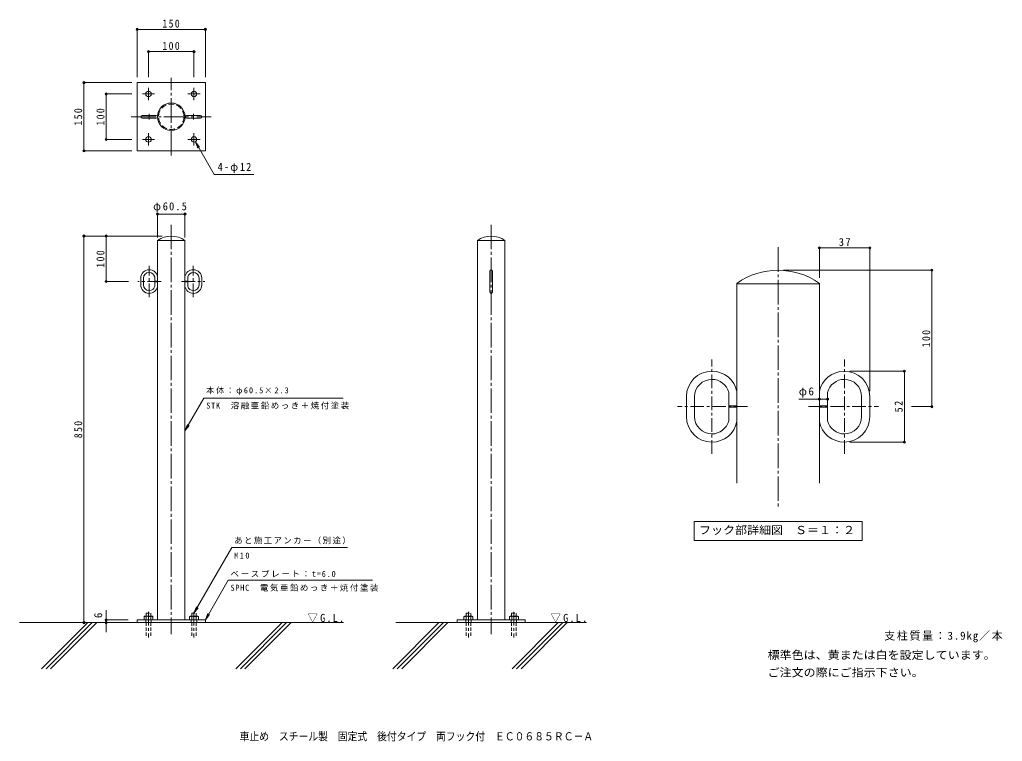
# Model space of a CAD drawing. Units: millimetres at full size, sheet at 1:6, with parts at other scales. Extents: x -1037 to 1124, y -817 to 770.
import ezdxf
from ezdxf.enums import TextEntityAlignment as Align

# ---------------------------------------------------------------- set-up
doc = ezdxf.new("R2010")
doc.units = ezdxf.units.MM
doc.header["$LTSCALE"] = 6
doc.header["$PDMODE"] = 32
doc.header["$PDSIZE"] = 4.8
for name, pattern in [('CHAIN1', [8, 5, -1, 1, -1]), ('CHAIN2', [12, 9, -1, 1, -1]), ('DASHED1', [1.8, 1.2, -0.6]), ('DASHED2', [3, 2, -1])]:
    doc.linetypes.add(name, pattern=pattern)
for name, color, linetype, lineweight in [('A-0_通り芯', 7, 'CHAIN2', 9), ('A-2_仕上', 3, 'Continuous', 9), ('A-4_文字', 7, 'Continuous', 9), ('A-5_建具', 7, 'Continuous', 9), ('A-6_間仕切', 6, 'Continuous', 5), ('A-A_インテリア', 7, 'CHAIN1', 9), ('A-B_衛生陶器', 2, 'DASHED1', 9), ('D-0_通り芯', 7, 'CHAIN2', 9), ('D-2_仕上', 3, 'Continuous', 9), ('D-4_文字', 7, 'Continuous', 9), ('D-5_建具', 7, 'Continuous', 9), ('D-A_インテリア', 7, 'CHAIN1', 9)]:
    doc.layers.add(name, color=color, linetype=linetype, lineweight=lineweight)
doc.layers.add('F-5_F-5ﾚｲﾔ', color=2, linetype='Continuous')
doc.styles.add('ＭＳ ゴシック', font='')
doc.styles.get('ＭＳ ゴシック').set_extended_font_data('MS Gothic')

msp = doc.modelspace()

# ---------------------------------------------------------------- linework, layer by layer
at = {"layer": 'A-0_通り芯'}
for p, q in [((-703.805, 471.165), (-703.805, 642.124)), ((-791.778, 556.6), (-615.749, 556.6)), ((-703.805, 319.186), (-703.805, -580.983)), ((0, 319.186), (0, -580.983))]:
    msp.add_line(p, q, dxfattribs=at)
at = {"layer": 'A-2_仕上'}
for p, q in [((-778.805, 631.6), (-778.805, 481.6)), ((-737.055, 559.6), (-768.055, 559.6)), ((-768.055, 553.6), (-737.055, 553.6)), ((-639.555, 559.6), (-670.555, 559.6)), ((-670.555, 553.6), (-639.555, 553.6)), ((-778.805, 481.6), (-628.805, 481.6)), ((-734.055, 284.544), (-734.055, -549.815)), ((-673.555, 284.185), (-734.055, 284.185)), ((-673.555, 284.544), (-673.555, -549.815)), ((-30.25, -549.815), (-30.25, 284.544)), ((30.25, 284.185), (-30.25, 284.185)), ((30.25, -549.815), (30.25, 284.544)), ((-3, 171.186), (-3, 217.186)), ((3, 171.186), (3, 217.186)), ((-771.055, 201.503), (-771.055, 194.186)), ((-765.055, 201.503), (-765.055, 194.186)), ((-740.055, 194.686), (-740.055, 204.528)), ((-734.055, 194.686), (-740.055, 194.686)), ((-673.555, 194.686), (-667.555, 194.686)), ((-667.555, 194.686), (-667.555, 204.528)), ((-642.555, 201.503), (-642.555, 194.186)), ((-636.555, 201.503), (-636.555, 194.186)), ((-771.055, 186.869), (-771.055, 194.186)), ((-765.055, 186.869), (-765.055, 194.186)), ((-752.372, 174.186), (-752.372, 174.196)), ((-740.055, 193.686), (-740.055, 183.844)), ((-734.055, 193.686), (-740.055, 193.686)), ((-673.555, 193.686), (-667.555, 193.686)), ((-667.555, 193.686), (-667.555, 183.844)), ((-655.238, 174.186), (-655.238, 174.196)), ((-642.555, 186.869), (-642.555, 194.186)), ((-636.555, 186.869), (-636.555, 194.186)), ((-778.805, -549.815), (-628.805, -549.815)), ((-778.805, -549.815), (-778.805, -555.815)), ((-778.805, -555.815), (-628.805, -555.815)), ((-628.805, -549.815), (-628.805, -555.815)), ((-75, -549.815), (75, -549.815)), ((-75, -549.815), (-75, -555.815)), ((-75, -555.815), (75, -555.815)), ((75, -549.815), (75, -555.815))]:
    msp.add_line(p, q, dxfattribs=at)
at = {"layer": 'A-2_仕上', "linetype": 'DASHED1'}
for p, q in [((-759.809, -549.815), (-759.809, -555.815)), ((-747.809, -549.815), (-747.809, -555.815)), ((-659.809, -549.815), (-659.809, -555.815)), ((-647.809, -549.815), (-647.809, -555.815)), ((-56.004, -549.815), (-56.004, -555.815)), ((-44.004, -549.815), (-44.004, -555.815)), ((43.996, -549.815), (43.996, -555.815)), ((55.996, -549.815), (55.996, -555.815))]:
    msp.add_line(p, q, dxfattribs=at)
at = {"layer": 'A-2_仕上'}
msp.add_lwpolyline([(-778.805, 631.6), (-628.805, 631.6), (-628.805, 481.6)], dxfattribs=at)
for centre, radius in [((-753.805, 606.6), 6), ((-653.805, 606.6), 6), ((-703.805, 556.6), 30.25), ((-753.805, 506.6), 6), ((-653.805, 506.6), 6)]:
    msp.add_circle(centre, radius, dxfattribs=at)
at = {"layer": 'A-2_仕上', "linetype": 'DASHED2'}
msp.add_circle((-703.805, 556.6), 27.95, dxfattribs=at)
at = {"layer": 'A-2_仕上'}
for centre, radius, start, end in [((-768.055, 556.6), 3, 90, 270), ((-737.055, 556.6), 3, 270, 90), ((-670.555, 556.6), 3, 90, 270), ((-639.555, 556.6), 3, 270, 90), ((-703.805, 241.907), 52.278, 54.64534, 125.35466), ((0, 241.907), 52.278, 54.64534, 125.35466), ((-752.372, 201.503), 18.683, 90, 180), ((-752.372, 201.503), 18.683, 11.35969, 90), ((-655.238, 201.503), 18.683, 90, 168.64031), ((-655.238, 201.503), 18.683, 0, 90), ((0, 217.186), 3, 90, 180), ((0, 217.186), 3, 0, 90), ((-752.372, 201.503), 12.683, 90, 180), ((-752.372, 201.503), 12.683, 13.79803, 90), ((-655.238, 201.503), 12.683, 90, 166.20197), ((-655.238, 201.503), 12.683, 0, 90), ((-752.372, 186.869), 18.683, 180, 270), ((-752.372, 186.869), 12.683, 180, 270), ((-752.372, 186.869), 12.683, 270, 346.20197), ((-752.372, 186.869), 18.683, 270, 348.64031), ((-655.238, 186.869), 18.683, 191.35969, 270), ((-655.238, 186.869), 12.683, 193.79803, 270), ((-655.238, 186.869), 12.683, 270, 0), ((-655.238, 186.869), 18.683, 270, 0), ((0, 171.186), 3, 180, 270), ((0, 171.186), 3, 270, 0)]:
    msp.add_arc(centre, radius, start, end, dxfattribs=at)
at = {"layer": 'A-4_文字'}
for p, q in [((-778.805, 750.521), (-778.805, 643.6)), ((-778.805, 748.721), (-628.805, 748.721)), ((-628.805, 750.521), (-628.805, 643.6)), ((-753.805, 701.556), (-753.805, 643.6)), ((-753.805, 699.756), (-653.805, 699.756)), ((-653.805, 701.556), (-653.805, 643.6)), ((-897.726, 631.6), (-790.805, 631.6)), ((-895.926, 481.6), (-895.926, 631.6)), ((-848.761, 606.6), (-790.805, 606.6)), ((-846.961, 506.6), (-846.961, 606.6)), ((-848.761, 506.6), (-790.805, 506.6)), ((-897.726, 481.6), (-790.805, 481.6)), ((-734.055, 345.483), (-734.055, 290.827)), ((-734.055, 342.483), (-673.555, 342.483)), ((-673.555, 345.483), (-673.555, 290.827)), ((-898.926, 294.186), (-723.805, 294.186)), ((-895.926, 294.186), (-895.926, -555.815)), ((-846.961, 294.186), (-846.961, 194.186)), ((-849.961, 194.186), (-797.497, 194.186)), ((-846.961, -549.815), (-846.961, -528.666)), ((-849.961, -549.815), (-798.805, -549.815)), ((-846.961, -555.815), (-846.961, -549.815)), ((-846.961, -576.963), (-846.961, -555.815))]:
    msp.add_line(p, q, dxfattribs=at)
for p in [(-778.805, 748.721), (-628.805, 748.721), (-753.805, 699.756), (-653.805, 699.756), (-895.926, 631.6), (-846.961, 606.6), (-846.961, 506.6), (-895.926, 481.6), (-734.055, 342.483), (-673.555, 342.483), (-895.926, 294.186), (-846.961, 294.186), (-846.961, 194.186), (-895.926, -555.815), (-846.961, -549.815), (-846.961, -555.815)]:
    msp.add_point(p, dxfattribs=at)
at = {"layer": 'A-5_建具'}
for p, q in [((-650.805, 501.404), (-641.674, 489.504)), ((-609.129, 429.22), (-522.237, 429.22)), ((-631.879, -61.938), (-325.32, -61.938)), ((-673.555, -134.123), (-664.424, -122.222)), ((-570.357, -390.272), (-653.809, -534.815)), ((-570.357, -390.272), (-316.297, -390.272)), ((-578.418, -462.543), (-628.805, -549.815)), ((-578.418, -462.543), (-261.359, -462.543)), ((-653.809, -534.815), (-648.068, -520.957)), ((-653.809, -534.815), (-644.677, -522.914)), ((-628.805, -549.815), (-623.065, -535.957)), ((-628.805, -549.815), (-619.674, -537.914))]:
    msp.add_line(p, q, dxfattribs=at)
for points in [[(-609.129, 429.22), (-650.805, 501.404), (-645.065, 487.546)], [(-631.879, -61.938), (-673.555, -134.123), (-667.815, -120.265)]]:
    msp.add_lwpolyline(points, dxfattribs=at)
at = {"layer": 'A-6_間仕切'}
for p, q in [((-324.619, -555.815), (-1037.264, -555.815)), ((-887.471, -555.815), (-988.945, -657.289)), ((-877.571, -555.815), (-979.046, -657.289)), ((-867.672, -555.815), (-969.146, -657.289)), ((-459.946, -555.815), (-561.42, -657.289)), ((-450.046, -555.815), (-551.521, -657.289)), ((-440.147, -555.815), (-541.621, -657.289)), ((-114.899, -555.815), (-216.374, -657.289)), ((210, -555.815), (-210, -555.815)), ((-105, -555.815), (-206.475, -657.289)), ((-95.101, -555.815), (-196.575, -657.289)), ((147.495, -555.815), (46.021, -657.289)), ((157.395, -555.815), (55.92, -657.289)), ((167.294, -555.815), (65.82, -657.289))]:
    msp.add_line(p, q, dxfattribs=at)
at = {"layer": 'A-A_インテリア'}
for p, q in [((-767.305, 606.6), (-740.305, 606.6)), ((-753.805, 620.1), (-753.805, 593.1)), ((-667.305, 606.6), (-640.305, 606.6)), ((-653.805, 620.1), (-653.805, 593.1)), ((-752.555, 550.6), (-752.555, 562.6)), ((-655.055, 550.6), (-655.055, 562.6)), ((-753.805, 520.1), (-753.805, 493.1)), ((-653.805, 520.1), (-653.805, 493.1)), ((-767.305, 506.6), (-740.305, 506.6)), ((-667.305, 506.6), (-640.305, 506.6)), ((-752.372, 159.666), (-752.372, 228.706)), ((-655.238, 159.666), (-655.238, 228.706)), ((-726.184, 194.186), (-777.497, 194.186)), ((-681.426, 194.186), (-630.112, 194.186)), ((-753.809, -532.003), (-753.809, -588.255)), ((-653.809, -532.003), (-653.809, -588.255)), ((-50.004, -532.003), (-50.004, -588.255)), ((49.996, -532.003), (49.996, -588.255))]:
    msp.add_line(p, q, dxfattribs=at)
at = {"layer": 'A-B_衛生陶器'}
for p, q in [((-758.809, -534.815), (-758.809, -541.815)), ((-758.809, -534.815), (-748.809, -534.815)), ((-748.809, -534.815), (-748.809, -541.815)), ((-658.809, -534.815), (-658.809, -541.815)), ((-658.809, -534.815), (-648.809, -534.815)), ((-648.809, -534.815), (-648.809, -541.815)), ((-55.004, -534.815), (-55.004, -541.815)), ((-55.004, -534.815), (-45.004, -534.815)), ((-45.004, -534.815), (-45.004, -541.815)), ((44.996, -534.815), (44.996, -541.815)), ((44.996, -534.815), (54.996, -534.815)), ((54.996, -534.815), (54.996, -541.815)), ((-763.624, -542.574), (-762.309, -541.815)), ((-763.624, -542.574), (-763.624, -549.815)), ((-745.309, -541.815), (-762.309, -541.815)), ((-758.809, -555.815), (-758.809, -584.815)), ((-758.716, -542.574), (-758.716, -549.815)), ((-748.901, -542.574), (-748.901, -549.815)), ((-748.809, -555.815), (-748.809, -584.815)), ((-663.624, -542.574), (-662.309, -541.815)), ((-663.624, -542.574), (-663.624, -549.815)), ((-645.309, -541.815), (-662.309, -541.815)), ((-658.809, -555.815), (-658.809, -584.815)), ((-658.716, -542.574), (-658.716, -549.815)), ((-648.901, -542.574), (-648.901, -549.815)), ((-648.809, -555.815), (-648.809, -584.815)), ((-59.819, -542.574), (-58.504, -541.815)), ((-59.819, -542.574), (-59.819, -549.815)), ((-41.504, -541.815), (-58.504, -541.815)), ((-55.004, -555.815), (-55.004, -584.815)), ((-54.911, -542.574), (-54.911, -549.815)), ((-45.096, -542.574), (-45.096, -549.815)), ((-45.004, -555.815), (-45.004, -584.815)), ((40.181, -542.574), (41.496, -541.815)), ((40.181, -542.574), (40.181, -549.815)), ((58.496, -541.815), (41.496, -541.815)), ((44.996, -555.815), (44.996, -584.815)), ((45.089, -542.574), (45.089, -549.815)), ((54.904, -542.574), (54.904, -549.815)), ((54.996, -555.815), (54.996, -584.815))]:
    msp.add_line(p, q, dxfattribs=at)
for points in [[(-745.309, -541.815), (-743.994, -542.574), (-743.994, -549.815), (-763.624, -549.815)], [(-645.309, -541.815), (-643.994, -542.574), (-643.994, -549.815), (-663.624, -549.815)], [(-41.504, -541.815), (-40.189, -542.574), (-40.189, -549.815), (-59.819, -549.815)], [(58.496, -541.815), (59.811, -542.574), (59.811, -549.815), (40.181, -549.815)]]:
    msp.add_lwpolyline(points, dxfattribs=at)
for centre, radius, start, end in [((-760.727, -547.591), 5.793, 94.38438, 120), ((-761.323, -546.654), 4.842, 57.42749, 88.18784), ((-753.809, -558.055), 16.241, 72.41188, 107.5881), ((-746.294, -546.654), 4.842, 91.81215, 122.57249), ((-746.89, -547.591), 5.793, 59.99998, 85.6156), ((-660.727, -547.591), 5.793, 94.38438, 120), ((-661.323, -546.654), 4.842, 57.42749, 88.18784), ((-653.809, -558.055), 16.241, 72.41188, 107.5881), ((-646.294, -546.654), 4.842, 91.81215, 122.57249), ((-646.89, -547.591), 5.793, 59.99998, 85.6156), ((-56.922, -547.591), 5.793, 94.38438, 120), ((-57.518, -546.654), 4.842, 57.42749, 88.18784), ((-50.004, -558.055), 16.241, 72.41188, 107.5881), ((-42.489, -546.654), 4.842, 91.81215, 122.57249), ((-43.085, -547.591), 5.793, 59.99998, 85.6156), ((43.078, -547.591), 5.793, 94.38438, 120), ((42.482, -546.654), 4.842, 57.42749, 88.18784), ((49.996, -558.055), 16.241, 72.41188, 107.5881), ((57.511, -546.654), 4.842, 91.81215, 122.57249), ((56.915, -547.591), 5.793, 59.99998, 85.6156)]:
    msp.add_arc(centre, radius, start, end, dxfattribs=at)
at = {"layer": 'D-0_通り芯'}
msp.add_line((631.223, 269.866), (631.223, -302.764), dxfattribs=at)
at = {"layer": 'D-2_仕上'}
for p, q in [((540.473, 190.233), (540.473, -248.843)), ((721.973, 189.155), (540.473, 189.155)), ((721.973, 190.233), (721.973, -248.843)), ((429.473, -58.892), (429.473, -80.843)), ((447.473, -58.892), (447.473, -80.843)), ((522.473, -79.343), (522.473, -49.817)), ((739.973, -79.343), (739.973, -49.817)), ((814.973, -58.892), (814.973, -80.843)), ((832.973, -58.892), (832.973, -80.843)), ((429.473, -102.794), (429.473, -80.843)), ((447.473, -102.794), (447.473, -80.843)), ((540.473, -79.343), (522.473, -79.343)), ((522.473, -82.343), (522.473, -111.869)), ((540.473, -82.343), (522.473, -82.343)), ((721.973, -79.343), (739.973, -79.343)), ((721.973, -82.343), (739.973, -82.343)), ((739.973, -82.343), (739.973, -111.869)), ((814.973, -102.794), (814.973, -80.843)), ((832.973, -102.794), (832.973, -80.843)), ((485.522, -140.843), (485.522, -140.813)), ((776.924, -140.843), (776.924, -140.813))]:
    msp.add_line(p, q, dxfattribs=at)
for centre, radius, start, end in [((631.223, 62.321), 156.834, 54.64534, 125.35466), ((485.522, -58.892), 56.049, 90, 180), ((485.522, -58.892), 38.049, 90, 180), ((485.522, -58.892), 56.049, 11.35969, 90), ((485.522, -58.892), 38.049, 13.79803, 90), ((776.924, -58.892), 56.049, 90, 168.64031), ((776.924, -58.892), 38.049, 90, 166.20197), ((776.924, -58.892), 56.049, 0, 90), ((776.924, -58.892), 38.049, 0, 90), ((485.522, -102.794), 56.049, 180, 270), ((485.522, -102.794), 38.049, 180, 270), ((776.924, -102.794), 38.049, 270, 0), ((776.924, -102.794), 56.049, 270, 0), ((485.522, -102.794), 38.049, 270, 346.20197), ((485.522, -102.794), 56.049, 270, 348.64031), ((776.924, -102.794), 56.049, 191.35969, 270), ((776.924, -102.794), 38.049, 193.79803, 270)]:
    msp.add_arc(centre, radius, start, end, dxfattribs=at)
at = {"layer": 'D-4_文字'}
for p, q in [((721.973, 270.107), (721.973, 202.233)), ((721.973, 268.307), (832.973, 268.307)), ((832.973, 270.107), (832.973, -46.892)), ((971.247, 219.157), (643.223, 219.157)), ((969.447, 219.157), (969.447, -80.843)), ((910.724, -2.843), (788.924, -2.843)), ((908.924, -2.843), (908.924, -158.843)), ((721.973, -64.43), (676.698, -64.43)), ((721.973, -64.43), (739.973, -64.43)), ((971.247, -80.843), (924.447, -80.843)), ((910.724, -158.843), (788.924, -158.843))]:
    msp.add_line(p, q, dxfattribs=at)
for p in [(721.973, 268.307), (832.973, 268.307), (969.447, 219.157), (908.924, -2.843), (721.973, -64.43), (739.973, -64.43), (969.447, -80.843), (908.924, -158.843)]:
    msp.add_point(p, dxfattribs=at)
at = {"layer": 'D-5_建具'}
for p, q in [((446.423, -333.463), (816.023, -333.463)), ((446.423, -333.463), (446.423, -375.463)), ((816.023, -333.463), (816.023, -375.463)), ((446.423, -375.463), (816.023, -375.463))]:
    msp.add_line(p, q, dxfattribs=at)
at = {"layer": 'D-A_インテリア'}
for p, q in [((485.522, -184.403), (485.522, 22.717)), ((776.924, -184.403), (776.924, 22.717)), ((564.087, -80.843), (410.146, -80.843)), ((698.359, -80.843), (852.301, -80.843))]:
    msp.add_line(p, q, dxfattribs=at)

# ---------------------------------------------------------------- texts
at = {"layer": 'A-4_文字', "color": 2, "style": 'ＭＳ ゴシック'}
msp.add_text('6', height=17.6, rotation=90, dxfattribs=at).set_placement((-850.561, -545.843), align=Align.BOTTOM_LEFT)
at = {"layer": 'A-4_文字', "color": 2, "char_height": 17.6, "attachment_point": 7, "style": 'ＭＳ ゴシック'}
for s, insert in [('\\T1.27;\\W0.9;150', (-723.305, 752.321)), ('\\T1.27;\\W0.9;100', (-723.305, 703.356)), ('\\T1.22;\\W0.95;φ60.5', (-743.555, 346.083))]:
    msp.add_mtext(s, dxfattribs=dict(at, insert=insert))
at = {"layer": 'A-4_文字', "color": 2, "char_height": 17.6, "attachment_point": 7, "rotation": 90, "style": 'ＭＳ ゴシック'}
for s, insert in [('\\T1.27;\\W0.9;150', (-899.526, 537.1)), ('\\T1.27;\\W0.9;100', (-850.561, 537.1)), ('\\T1.27;\\W0.9;100', (-850.561, 224.686)), ('\\T1.27;\\W0.9;850', (-899.526, -150.314))]:
    msp.add_mtext(s, dxfattribs=dict(at, insert=insert))
at = {"layer": 'A-5_建具', "color": 2, "style": 'ＭＳ ゴシック', "width": 1.1}
for s, p in [('標準色は、黄または白を設定しています。', (608.082, -641.198)), ('ご注文の際にご指示下さい。', (608.082, -679.65))]:
    msp.add_text(s, height=17.6, dxfattribs=at).set_placement(p, align=Align.BOTTOM_LEFT)
at = {"layer": 'A-5_建具', "color": 2, "char_height": 17.6, "attachment_point": 7, "style": 'ＭＳ ゴシック'}
for s, insert in [('\\T1.22;\\W0.95;4-φ12', (-601.737, 432.82)), ('\\T1.22;\\W0.95;▽G.L.', (-404.119, -555.815)), ('\\T1.22;\\W0.95;▽G.L.', (130.5, -555.815)), ('\\T1.16;支柱質量：3.9kg／本', (864.582, -599.076))]:
    msp.add_mtext(s, dxfattribs=dict(at, insert=insert))
at = {"layer": 'A-5_建具', "char_height": 13.2, "attachment_point": 7, "style": 'ＭＳ ゴシック'}
for s, insert in [('\\T1.25;\\W0.95;本体：φ60.5×2.3', (-626.82, -55.204)), ('\\T1.19;STK\u3000溶融亜鉛めっき＋焼付塗装', (-626.82, -86.719)), ('\\T1.17;あと施工アンカー（別途）', (-565.297, -383.537)), ('\\T1.38;\\W0.9;M10', (-565.297, -415.006)), ('\\T1.21;ベースプレート：t=6.0', (-573.359, -455.808)), ('\\T1.19;SPHC\u3000電気亜鉛めっき＋焼付塗装', (-573.359, -487.324))]:
    msp.add_mtext(s, dxfattribs=dict(at, insert=insert))
at = {"layer": 'D-4_文字', "color": 2, "char_height": 17.6, "attachment_point": 7, "style": 'ＭＳ ゴシック'}
for s, insert in [('\\T1.27;\\W0.95;37', (764.723, 271.907)), ('\\T1.17;φ6', (676.698, -60.83))]:
    msp.add_mtext(s, dxfattribs=dict(at, insert=insert))
at = {"layer": 'D-4_文字', "color": 2, "char_height": 17.6, "attachment_point": 7, "rotation": 90, "style": 'ＭＳ ゴシック'}
for s, insert in [('\\T1.27;\\W0.9;100', (965.847, 49.657)), ('\\T1.27;\\W0.95;52', (905.324, -93.593))]:
    msp.add_mtext(s, dxfattribs=dict(at, insert=insert))
at = {"layer": 'D-5_建具', "color": 2, "style": 'ＭＳ ゴシック', "width": 1.1}
msp.add_text('フック部詳細図\u3000Ｓ＝１：２', height=17.6, dxfattribs=at).set_placement((457.223, -366.463), align=Align.BOTTOM_LEFT)
at = {"layer": 'F-5_F-5ﾚｲﾔ', "style": 'ＭＳ ゴシック', "width": 0.9}
msp.add_text('車止め\u3000スチール製\u3000固定式\u3000後付タイプ\u3000両フック付\u3000ＥＣ０６８５ＲＣ－Ａ', height=17.6, dxfattribs=at).set_placement((-553.5, -820.006), align=Align.BOTTOM_LEFT)

doc.saveas('drawing.dxf')
